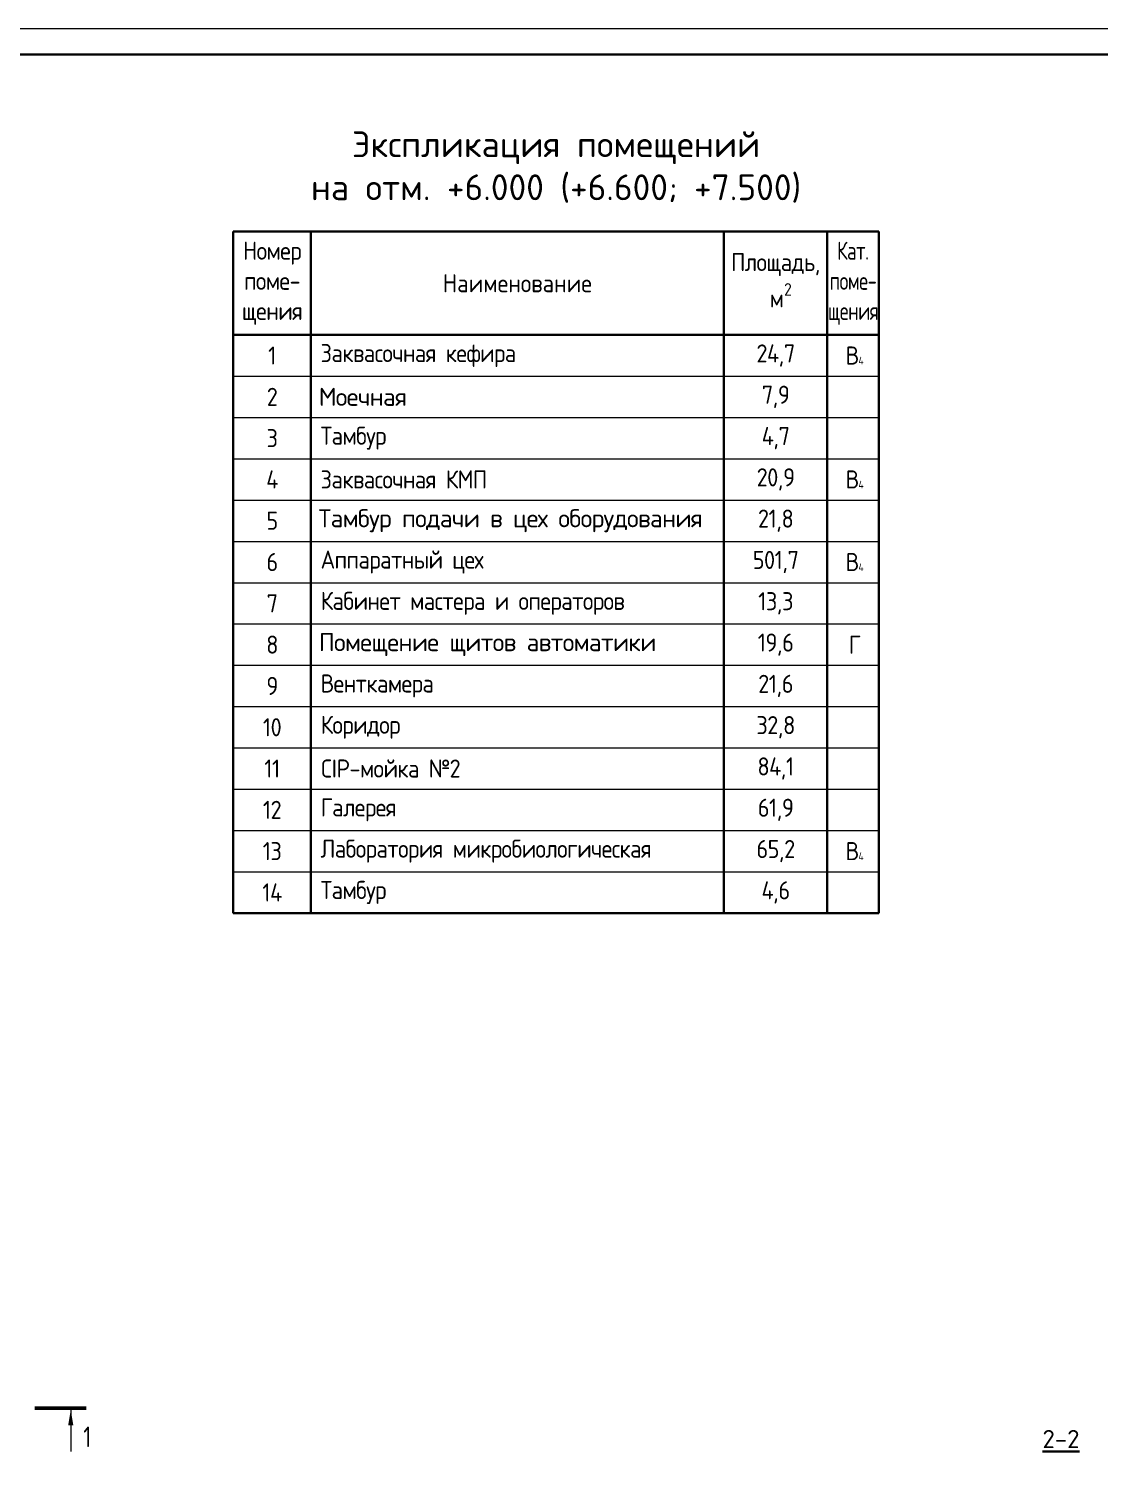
# Model space of a CAD drawing. Extents: x -965262 to 1142518, y -357520 to 71675.
# Drawn here: x 580108 to 600835, y -208551 to -180688 of the extents above; entities that cross this region are included whole.
import ezdxf

# ---------------------------------------------------------------- set-up
doc = ezdxf.new("R2010")
doc.units = 0
doc.header["$LTSCALE"] = 10
doc.linetypes.add('DOTE', pattern=[2.42, 2, -0.2, 0.02, -0.2])
doc.layers.get('0').update_dxf_attribs({"linetype": 'CONTINUOUS', "lineweight": 30})
doc.layers.add('DOTE', color=7, linetype='DOTE', lineweight=9)
doc.styles.add('GOST 2.304', font='isocpeur.ttf', dxfattribs={"width": 0.75, "height": 250})
doc.styles.add('GOST-2.304_Type-B', font='isocpeur.ttf', dxfattribs={"width": 0.9})

msp = doc.modelspace()

# ---------------------------------------------------------------- linework, layer by layer
for p, q in [((584067.6, -184617.3, 9801.8), (596567.6, -184617.3, 9801.8)), ((584067.6, -184617.3, 9801.8), (584067.6, -197817.3, 9801.8)), ((585567.6, -184617.3, 9801.8), (585567.6, -197817.3, 9801.8)), ((593567.6, -184617.3, 9801.8), (593567.6, -197817.3, 9801.8)), ((595567.6, -184617.3, 9801.8), (595567.6, -197817.3, 9801.8)), ((596567.6, -184617.3, 9801.8), (596567.6, -197817.3, 9801.8)), ((584067.6, -186617.3, 9801.8), (596567.6, -186617.3, 9801.8)), ((584067.6, -197817.3, 9801.8), (596567.6, -197817.3, 9801.8))]:
    msp.add_line(p, q)
at = {"lineweight": 15}
for p, q in [((584067.6, -187417.3, 9801.8), (596567.6, -187417.3, 9801.8)), ((584067.6, -188217.3, 9801.8), (596567.6, -188217.3, 9801.8)), ((584067.6, -189017.3, 9801.8), (596567.6, -189017.3, 9801.8)), ((584067.6, -189817.3, 9801.8), (596567.6, -189817.3, 9801.8)), ((584067.6, -190617.3, 9801.8), (596567.6, -190617.3, 9801.8)), ((584067.6, -191417.3, 9801.8), (596567.6, -191417.3, 9801.8)), ((584067.6, -192217.3, 9801.8), (596567.6, -192217.3, 9801.8)), ((584067.6, -193017.3, 9801.8), (596567.6, -193017.3, 9801.8)), ((584067.6, -193817.3, 9801.8), (596567.6, -193817.3, 9801.8)), ((584067.6, -194617.3, 9801.8), (596567.6, -194617.3, 9801.8)), ((584067.6, -195417.3, 9801.8), (596567.6, -195417.3, 9801.8)), ((584067.6, -196217.3, 9801.8), (596567.6, -196217.3, 9801.8)), ((584067.6, -197017.3, 9801.8), (596567.6, -197017.3, 9801.8))]:
    msp.add_line(p, q, dxfattribs=at)
at = {"color": 5, "lineweight": 15, "ltscale": 100}
msp.add_line((580920.1, -207439.9, 9801.8), (580920.1, -208249.9, 9801.8), dxfattribs=at)
at = {"lineweight": 15, "elevation": 9801.8}
msp.add_lwpolyline([(621217.6, -180687.8), (535617.6, -180687.8), (535617.6, -240087.8), (621217.6, -240087.8)], close=True, dxfattribs=at)
at = {"elevation": 9801.8}
msp.add_lwpolyline([(620717.6, -181187.8), (537617.6, -181187.8), (537617.6, -239587.8), (620717.6, -239587.8)], close=True, dxfattribs=at)
at = {"color": 5, "lineweight": 15, "ltscale": 100, "const_width": 70, "elevation": 9801.8}
msp.add_lwpolyline([(581220.1, -207404.9), (580220.1, -207404.9)], dxfattribs=at)
at = {"color": 5, "lineweight": 15, "ltscale": 100}
msp.add_solid([(580920.1, -207439.9, 9801.8), (580970.4, -207740.4, 9801.8), (580869.8, -207740.4, 9801.8)], dxfattribs=at)

# ---------------------------------------------------------------- texts
at = {"color": 5, "lineweight": 15, "ltscale": 100, "style": 'GOST 2.304', "width": 0.75}
msp.add_text('1', height=400, dxfattribs=at).set_placement((581165.7, -208162.3, 9801.8))
for s, insert, char_height, width, attachment_point, style in [('{\\W1;Экспликация помещений\\Pна отм. +6.000 (+6.600; +7.500)}', (590317.6, -183366.1, 10706.1), 500, 40500, 5, 'GOST 2.304'), ('{\\fISOCPEUR|b0|i0|c204|p34;\\T0.95;Номер поме\\fISOCPEUR|b0|i0|c0|p34;-\\P\\fISOCPEUR|b0|i0|c204|p34;щения}', (584817.6, -185617.3, 9801.8), 350, 1300, 5, 'GOST-2.304_Type-B'), ('\\A1;{\\fISOCPEUR|b0|i0|c204|p34;\\W0.75;\\T0.95;Кат.\\Pпоме-\\Pщения}', (596067.6, -185617.3, 9801.8), 350, 1000, 5, 'GOST-2.304_Type-B'), ('\\A1;{\\fISOCPEUR|b0|i0|c204|p34;\\T0.95;Площадь\\fISOCPEUR|b0|i0|c0|p34;,\\T1;\\P\\fISOCPEUR|b0|i0|c204|p34; м\\fISOCPEUR|b0|i0|c0|p34;\\H0.7x;\\S2^  ;}', (594567.6, -185617.3, 9801.8), 350, 2000, 5, 'GOST-2.304_Type-B'), ('{\\fISOCPEUR|b0|i0|c204|p34;Наименование}', (589567.6, -185617.3, 9801.8), 350, 7700, 5, 'GOST-2.304_Type-B'), ('{\\fISOCPEUR|b0|i0|c0|p34;\\T0.95;1}', (584817.6, -187017.3, 9801.8), 350, 1500, 5, 'GOST-2.304_Type-B'), ('{\\fISOCPEUR|b0|i0|c0|p34;\\T0.95; \\fISOCPEUR|b0|i0|c204|p34;Заквасочная кефира}', (585567.6, -187017.3, 9801.8), 350, 8000, 4, 'GOST-2.304_Type-B'), ('{\\fISOCPEUR|b0|i0|c0|p34;\\T0.95;24,7}', (594567.6, -187017.3, 9801.8), 350, 2000, 5, 'GOST-2.304_Type-B'), ('{\\T0.95;В\\H0.42857x;4}', (596096, -187017.3, 9801.8), 350, 814.707, 5, 'GOST-2.304_Type-B'), ('{\\fISOCPEUR|b0|i0|c0|p34;\\T0.95;2}', (584817.6, -187817.3, 9801.8), 350, 1500, 5, 'GOST-2.304_Type-B'), ('{\\fISOCPEUR|b0|i0|c0|p34;\\W0.7; \\fISOCPEUR|b0|i0|c204|p34;\\W1;\\T0.95;Моечная}', (585567.6, -187817.3, 9801.8), 350, 8000, 4, 'GOST-2.304_Type-B'), ('{\\fISOCPEUR|b0|i0|c0|p34;\\T0.95;7,9}', (594567.6, -187817.3, 9801.8), 350, 2000, 5, 'GOST-2.304_Type-B'), ('{\\fISOCPEUR|b0|i0|c0|p34;\\T0.95;3}', (584817.6, -188617.3, 9801.8), 350, 1500, 5, 'GOST-2.304_Type-B'), ('{\\fISOCPEUR|b0|i0|c0|p34;\\T0.95; \\fISOCPEUR|b0|i0|c204|p34;Тамбур}', (585567.6, -188617.3, 9801.8), 350, 8000, 4, 'GOST-2.304_Type-B'), ('{\\fISOCPEUR|b0|i0|c0|p34;\\T0.95;4,7}', (594567.6, -188617.3, 9801.8), 350, 2000, 5, 'GOST-2.304_Type-B'), ('{\\fISOCPEUR|b0|i0|c0|p34;\\T0.95;4}', (584817.6, -189417.3, 9801.8), 350, 1500, 5, 'GOST-2.304_Type-B'), ('{\\fISOCPEUR|b0|i0|c0|p34;\\T0.95; \\fISOCPEUR|b0|i0|c204|p34;Заквасочная КМП}', (585567.6, -189417.3, 9801.8), 350, 8000, 4, 'GOST-2.304_Type-B'), ('{\\fISOCPEUR|b0|i0|c0|p34;\\T0.95;20,9}', (594567.6, -189417.3, 9801.8), 350, 2000, 5, 'GOST-2.304_Type-B'), ('{\\T0.95;В\\H0.42857x;4}', (596096, -189417.3, 9801.8), 350, 814.707, 5, 'GOST-2.304_Type-B'), ('{\\fISOCPEUR|b0|i0|c0|p34;\\W0.7;\\T0.95; \\fISOCPEUR|b0|i0|c204|p34;\\W1;Тамбур подачи в цех оборудования}', (585567.6, -190217.3, 9801.8), 350, 8000, 4, 'GOST-2.304_Type-B'), ('{\\fISOCPEUR|b0|i0|c0|p34;\\T0.95;21,8}', (594567.6, -190217.3, 9801.8), 350, 2000, 5, 'GOST-2.304_Type-B'), ('{\\fISOCPEUR|b0|i0|c0|p34;\\T0.95;5}', (584817.6, -190217.3, 9801.8), 350, 1500, 5, 'GOST-2.304_Type-B'), ('{\\fISOCPEUR|b0|i0|c0|p34;\\T0.95;6}', (584817.6, -191017.3, 9801.8), 350, 1500, 5, 'GOST-2.304_Type-B'), ('{\\fISOCPEUR|b0|i0|c0|p34;\\T0.95; \\fISOCPEUR|b0|i0|c204|p34;Аппаратный цех}', (585567.6, -191017.3, 9801.8), 350, 8000, 4, 'GOST-2.304_Type-B'), ('{\\fISOCPEUR|b0|i0|c0|p34;\\T0.95;501,\\fISOCPEUR|b0|i0|c204|p34;7}', (594567.6, -191017.3, 9801.8), 350, 2000, 5, 'GOST-2.304_Type-B'), ('{\\T0.95;В\\H0.42857x;4}', (596096, -191017.3, 9801.8), 350, 814.707, 5, 'GOST-2.304_Type-B'), ('{\\fISOCPEUR|b0|i0|c0|p34;\\T0.95;7}', (584817.6, -191817.3, 9801.8), 350, 1500, 5, 'GOST-2.304_Type-B'), ('{\\fISOCPEUR|b0|i0|c0|p34;\\T0.95; \\fISOCPEUR|b0|i0|c204|p34;Кабинет мастера и операторов}', (585567.6, -191817.3, 9801.8), 350, 8000, 4, 'GOST-2.304_Type-B'), ('{\\fISOCPEUR|b0|i0|c204|p34;\\T0.95;1\\fISOCPEUR|b0|i0|c0|p34;3,3}', (594567.6, -191817.3, 9801.8), 350, 2000, 5, 'GOST-2.304_Type-B'), ('{\\fISOCPEUR|b0|i0|c0|p34;\\T0.95;8}', (584817.6, -192617.3, 9801.8), 350, 1500, 5, 'GOST-2.304_Type-B'), ('{\\fISOCPEUR|b0|i0|c0|p34;\\W0.7; \\fISOCPEUR|b0|i0|c204|p34;\\W1;\\T0.95;Помещение щитов автоматики}', (585567.6, -192617.3, 9801.8), 350, 8000, 4, 'GOST-2.304_Type-B'), ('{\\fISOCPEUR|b0|i0|c0|p34;\\T0.95;19,\\fISOCPEUR|b0|i0|c204|p34;6}', (594567.6, -192617.3, 9801.8), 350, 2000, 5, 'GOST-2.304_Type-B'), ('{\\T0.95;Г}', (596096, -192617.3, 9801.8), 350, 814.707, 5, 'GOST-2.304_Type-B'), ('{\\fISOCPEUR|b0|i0|c0|p34;\\T0.95;9}', (584817.6, -193417.3, 9801.8), 350, 1500, 5, 'GOST-2.304_Type-B'), ('{\\fISOCPEUR|b0|i0|c0|p34;\\T0.95; \\fISOCPEUR|b0|i0|c204|p34;Венткамера}', (585567.6, -193417.3, 9801.8), 350, 8000, 4, 'GOST-2.304_Type-B'), ('{\\fISOCPEUR|b0|i0|c0|p34;\\T0.95;21,6}', (594567.6, -193417.3, 9801.8), 350, 2000, 5, 'GOST-2.304_Type-B'), ('{\\fISOCPEUR|b0|i0|c0|p34;\\T0.95;10}', (584817.6, -194217.3, 9801.8), 350, 1500, 5, 'GOST-2.304_Type-B'), ('{\\fISOCPEUR|b0|i0|c0|p34;\\T0.95; \\fISOCPEUR|b0|i0|c204|p34;Коридор}', (585567.6, -194217.3, 9801.8), 350, 8000, 4, 'GOST-2.304_Type-B'), ('{\\fISOCPEUR|b0|i0|c0|p34;\\T0.95;32,8}', (594567.6, -194217.3, 9801.8), 350, 2000, 5, 'GOST-2.304_Type-B'), ('{\\fISOCPEUR|b0|i0|c0|p34;\\T0.95;11}', (584817.6, -195017.3, 9801.8), 350, 1500, 5, 'GOST-2.304_Type-B'), ('{\\fISOCPEUR|b0|i0|c0|p34;\\T0.95; CIP\\fISOCPEUR|b0|i0|c204|p34;-мойка №2}', (585567.6, -195017.3, 9801.8), 350, 8000, 4, 'GOST-2.304_Type-B'), ('{\\fISOCPEUR|b0|i0|c0|p34;\\T0.95;84,1}', (594567.6, -195017.3, 9801.8), 350, 2000, 5, 'GOST-2.304_Type-B'), ('{\\fISOCPEUR|b0|i0|c0|p34;\\T0.95; \\fISOCPEUR|b0|i0|c204|p34;Галерея}', (585567.6, -195817.3, 9801.8), 350, 8000, 4, 'GOST-2.304_Type-B'), ('{\\fISOCPEUR|b0|i0|c0|p34;\\T0.95;61,9}', (594567.6, -195817.3, 9801.8), 350, 2000, 5, 'GOST-2.304_Type-B'), ('{\\fISOCPEUR|b0|i0|c0|p34;\\T0.95;12}', (584817.6, -195817.3, 9801.8), 350, 1500, 5, 'GOST-2.304_Type-B'), ('{\\T0.95; Лаборатория микробиологическая}', (585567.6, -196617.3, 9801.8), 350, 8000, 4, 'GOST-2.304_Type-B'), ('{\\T0.95;65,2}', (594567.6, -196617.3, 9801.8), 350, 2000, 5, 'GOST-2.304_Type-B'), ('{\\fISOCPEUR|b0|i0|c0|p34;\\T0.95;13}', (584817.6, -196617.3, 9801.8), 350, 1500, 5, 'GOST-2.304_Type-B'), ('{\\T0.95;В\\H0.42857x;4}', (596096, -196617.3, 9801.8), 350, 814.707, 5, 'GOST-2.304_Type-B'), ('{\\fISOCPEUR|b0|i0|c0|p34;\\T0.95;14}', (584817.6, -197417.3, 9801.8), 350, 1500, 5, 'GOST-2.304_Type-B'), ('{\\fISOCPEUR|b0|i0|c0|p34;\\T0.95; \\fISOCPEUR|b0|i0|c204|p34;Тамбур}', (585567.6, -197417.3, 9801.8), 350, 8000, 4, 'GOST-2.304_Type-B'), ('{\\T0.95;4,6}', (594567.6, -197417.3, 9801.8), 350, 2000, 5, 'GOST-2.304_Type-B')]:
    msp.add_mtext(s, dxfattribs=dict(insert=insert, char_height=char_height, width=width, attachment_point=attachment_point, style=style))
at = {"layer": 'DOTE', "linetype": 'Continuous', "lineweight": 30, "ltscale": 100, "insert": (600094.8, -208004.2, -7970.9), "char_height": 350, "width": 800, "attachment_point": 5, "style": 'GOST 2.304'}
msp.add_mtext('{\\W1;\\L\\C5;2-2}', dxfattribs=at)

doc.saveas('drawing.dxf')
